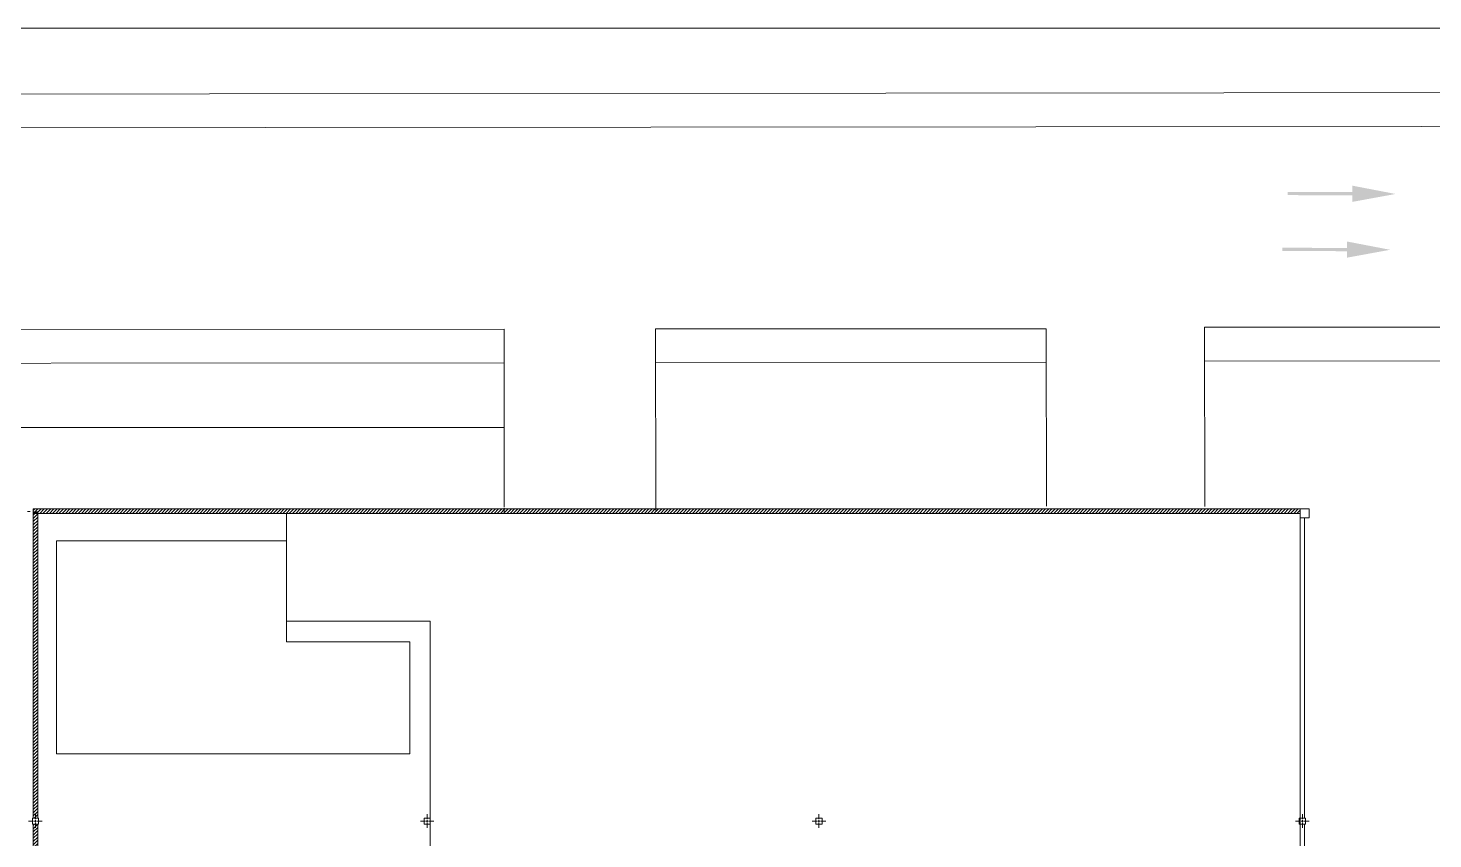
# Model space of a CAD drawing. Header units: millimetres. Extents: x 1010 to 1494, y -119 to 564.
# Drawn here: x 1208.4 to 1270.5, y -41.1 to -5.3 of the extents above; entities that cross this region are included whole.
import ezdxf

# ---------------------------------------------------------------- set-up
doc = ezdxf.new("R2010")
doc.units = ezdxf.units.MM
doc.layers.add('Arquitectónico Bloqueado', color=9, linetype='Continuous', lineweight=9)
pattern_1 = [(45, (1013.50005, -119.11496), (-0.07071068, 0.07071068), [])]

# ---------------------------------------------------------------- blocks, each defined once
blk = doc.blocks.new('Base Arquitectónico 2do Piso')
at = {"layer": 'Arquitectónico Bloqueado', "linetype": 'Continuous', "lineweight": 30, "ltscale": 0.5}
for points in [[(1268.83, -12.625), (1266.922, -12.974), (1266.923, -12.688), (1264.063, -12.676), (1264.064, -12.533), (1266.924, -12.545), (1266.925, -12.259)], [(1268.588, -15.093), (1266.68, -15.442), (1266.681, -15.156), (1263.821, -15.144), (1263.822, -15.001), (1266.682, -15.013), (1266.683, -14.727)]]:
    blk.add_hatch(color=256, dxfattribs=at).paths.add_polyline_path(points, flags=16)
at = {"layer": 'Arquitectónico Bloqueado', "transparency": 33554536}
h = blk.add_hatch(dxfattribs=at)
h.set_pattern_fill('_USER', color=256, scale=0.1, angle=45, pattern_type=0)
h.set_pattern_definition([(45, (1013.50005, -119.18428), (-0.070710678, 0.070710678), [])])
h.paths.add_polyline_path([(1264.608, -26.549), (1208.598, -26.549), (1208.598, -26.749), (1264.608, -26.749)])
h = blk.add_hatch(dxfattribs=at)
h.set_pattern_fill('_USER', color=256, scale=0.1, angle=45, pattern_type=0)
h.set_pattern_definition(pattern_1)
h.paths.add_polyline_path([(1208.598, -40.219), (1208.798, -40.219), (1208.798, -26.68), (1208.598, -26.68)])
h = blk.add_hatch(dxfattribs=at)
h.set_pattern_fill('_USER', color=256, scale=0.1, angle=45, pattern_type=0)
h.set_pattern_definition(pattern_1)
h.paths.add_polyline_path([(1208.598, -53.689), (1208.798, -53.689), (1208.798, -40.489), (1208.598, -40.489)])
at = {"layer": 'Arquitectónico Bloqueado'}
for p, q in [((1229.419, -18.597), (1229.421, -26.479)), ((1236.116, -18.593), (1253.387, -18.581)), ((1236.122, -26.463), (1236.116, -18.593)), ((1253.394, -26.424), (1253.387, -18.581)), ((1260.387, -18.508), (1321.02, -18.536)), ((1260.394, -26.441), (1260.387, -18.508)), ((1260.389, -20.008), (1321.02, -20.036)), ((1229.42, -22.946), (1184.866, -22.946)), ((1208.348, -26.666), (1208.459, -26.666)), ((1229.421, -26.629), (1229.421, -26.629)), ((1229.424, -26.715), (1229.424, -26.515)), ((1236.122, -26.463), (1236.122, -26.613)), ((1208.598, -26.749), (1229.424, -26.749)), ((1219.803, -31.519), (1219.803, -26.749)), ((1229.424, -26.715), (1229.424, -26.715)), ((1226.153, -31.519), (1219.803, -31.519)), ((1226.153, -38.169), (1226.153, -45.033)), ((1264.608, -38.169), (1264.608, -48.829)), ((1208.618, -40.354), (1208.398, -40.354)), ((1208.748, -40.354), (1208.648, -40.354)), ((1208.698, -40.274), (1208.698, -40.05)), ((1208.698, -40.404), (1208.698, -40.304)), ((1208.998, -40.354), (1208.778, -40.354)), ((1225.938, -40.354), (1225.718, -40.354)), ((1226.068, -40.354), (1225.968, -40.354)), ((1226.018, -40.274), (1226.018, -40.05)), ((1226.018, -40.404), (1226.018, -40.304)), ((1226.318, -40.354), (1226.098, -40.354)), ((1243.258, -40.354), (1243.038, -40.354)), ((1243.388, -40.354), (1243.288, -40.354)), ((1243.338, -40.274), (1243.338, -40.05)), ((1243.338, -40.404), (1243.338, -40.304)), ((1243.638, -40.354), (1243.418, -40.354)), ((1264.628, -40.354), (1264.408, -40.354)), ((1264.758, -40.354), (1264.658, -40.354)), ((1264.708, -40.274), (1264.708, -40.05)), ((1264.708, -40.404), (1264.708, -40.304)), ((1265.008, -40.354), (1264.788, -40.354)), ((1208.698, -40.65), (1208.698, -40.434)), ((1226.018, -40.65), (1226.018, -40.434)), ((1243.338, -40.65), (1243.338, -40.434)), ((1264.708, -40.65), (1264.708, -40.434))]:
    blk.add_line(p, q, dxfattribs=at)
for points in [[(1170.784, -5.291), (1321.02, -5.291), (1321.02, -119.15), (1170.784, -119.15)], [(1264.608, -26.549), (1208.598, -26.549), (1208.598, -26.749), (1264.608, -26.749)]]:
    blk.add_lwpolyline(points, close=True, dxfattribs=at)
for points in [[(1321.02, -9.601), (1201.848, -9.706, -0.370092), (1199.931, -8.001), (1199.937, -5.291)], [(1185.764, -81.262, -0.007922), (1184.806, -41.231, -0.007055), (1184.899, -21.087), (1189.342, -20.124), (1229.42, -20.097)]]:
    blk.add_lwpolyline(points, format="xyb", dxfattribs=at)
for points in [[(1321.02, -8.101), (1201.43, -8.207), (1201.437, -5.291)], [(1189.18, -18.624), (1229.419, -18.597)], [(1236.117, -20.093), (1253.389, -20.081)], [(1208.598, -40.219), (1208.798, -40.219), (1208.798, -26.68), (1208.598, -26.68), (1208.598, -40.219)], [(1264.609, -26.949), (1264.608, -26.549), (1265.008, -26.549), (1265.009, -26.948), (1264.609, -26.949)], [(1264.608, -26.68), (1264.608, -26.68), (1264.608, -40.219)], [(1219.803, -26.749), (1219.803, -31.519), (1226.153, -31.519), (1226.153, -38.169)], [(1264.608, -38.169), (1264.608, -26.749), (1219.803, -26.749)], [(1264.608, -40.219), (1264.808, -40.219), (1264.808, -26.949)], [(1209.633, -27.959), (1209.633, -37.379), (1225.253, -37.379), (1225.253, -32.419), (1219.803, -32.419), (1219.803, -27.959), (1209.633, -27.959)], [(1208.833, -40.489), (1208.833, -40.219), (1208.563, -40.219), (1208.563, -40.489), (1208.833, -40.489)], [(1226.153, -40.489), (1226.153, -40.219), (1225.883, -40.219), (1225.883, -40.489), (1226.153, -40.489)], [(1243.473, -40.489), (1243.473, -40.219), (1243.203, -40.219), (1243.203, -40.489), (1243.473, -40.489)], [(1264.843, -40.489), (1264.843, -40.219), (1264.573, -40.219), (1264.573, -40.489), (1264.843, -40.489)], [(1208.598, -53.689), (1208.798, -53.689), (1208.798, -40.489), (1208.598, -40.489), (1208.598, -53.689)], [(1264.608, -53.689), (1264.808, -53.689), (1264.808, -40.489), (1264.608, -40.489), (1264.608, -53.689)]]:
    blk.add_lwpolyline(points, dxfattribs=at)

msp = doc.modelspace()

# ---------------------------------------------------------------- block references
at = {"layer": 'Arquitectónico Bloqueado', "color": 5}
msp.add_blockref('Base Arquitectónico 2do Piso', (0, 0), dxfattribs=at)

doc.saveas('drawing.dxf')
